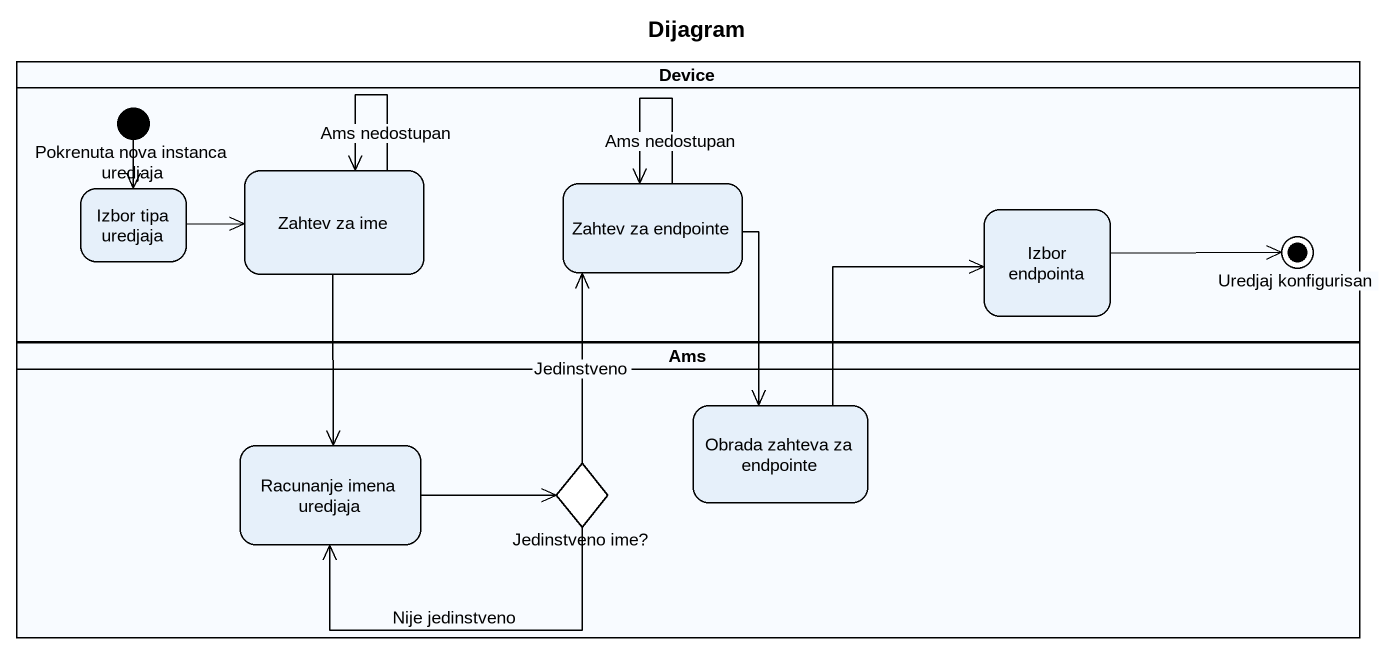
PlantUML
@startuml
title Dijagram
hide empty description
state Device <<partition>> {
  state "Pokrenuta nova instanca uredjaja" as Pokrenuta_nova_instanca <<start>>
  state "Izbor tipa uredjaja" as Izbor_tipa_uredjaja
  state "Zahtev za ime" as Zahtev_za_ime
  state "Zahtev za endpointe" as Zahtev_za_endpointe
  state "Izbor endpointa" as Izbor_endpointa
  state "Uredjaj konfigurisan" as Uredjaj_konfigurisan <<end>>
}
state Ams <<partition>> {
  state "Racunanje imena uredjaja" as Racunanje_imena_uredjaja
  state "Obrada zahteva za endpointe" as Obrada_zahteva_za_endpointe
  state "Jedinstveno ime?" as Jedinstveno_ime <<choice>>
}
Pokrenuta_nova_instanca --> Izbor_tipa_uredjaja
Izbor_tipa_uredjaja -right-> Zahtev_za_ime
Zahtev_za_ime --> Zahtev_za_ime : Ams nedostupan
Zahtev_za_ime --> Racunanje_imena_uredjaja
Zahtev_za_endpointe --> Zahtev_za_endpointe : Ams nedostupan
Zahtev_za_endpointe --> Obrada_zahteva_za_endpointe
Izbor_endpointa -right-> Uredjaj_konfigurisan
Racunanje_imena_uredjaja -right-> Jedinstveno_ime
Obrada_zahteva_za_endpointe -up-> Izbor_endpointa
Jedinstveno_ime -up-> Zahtev_za_endpointe : Jedinstveno
Jedinstveno_ime -left-> Racunanje_imena_uredjaja : Nije jedinstveno
@enduml
